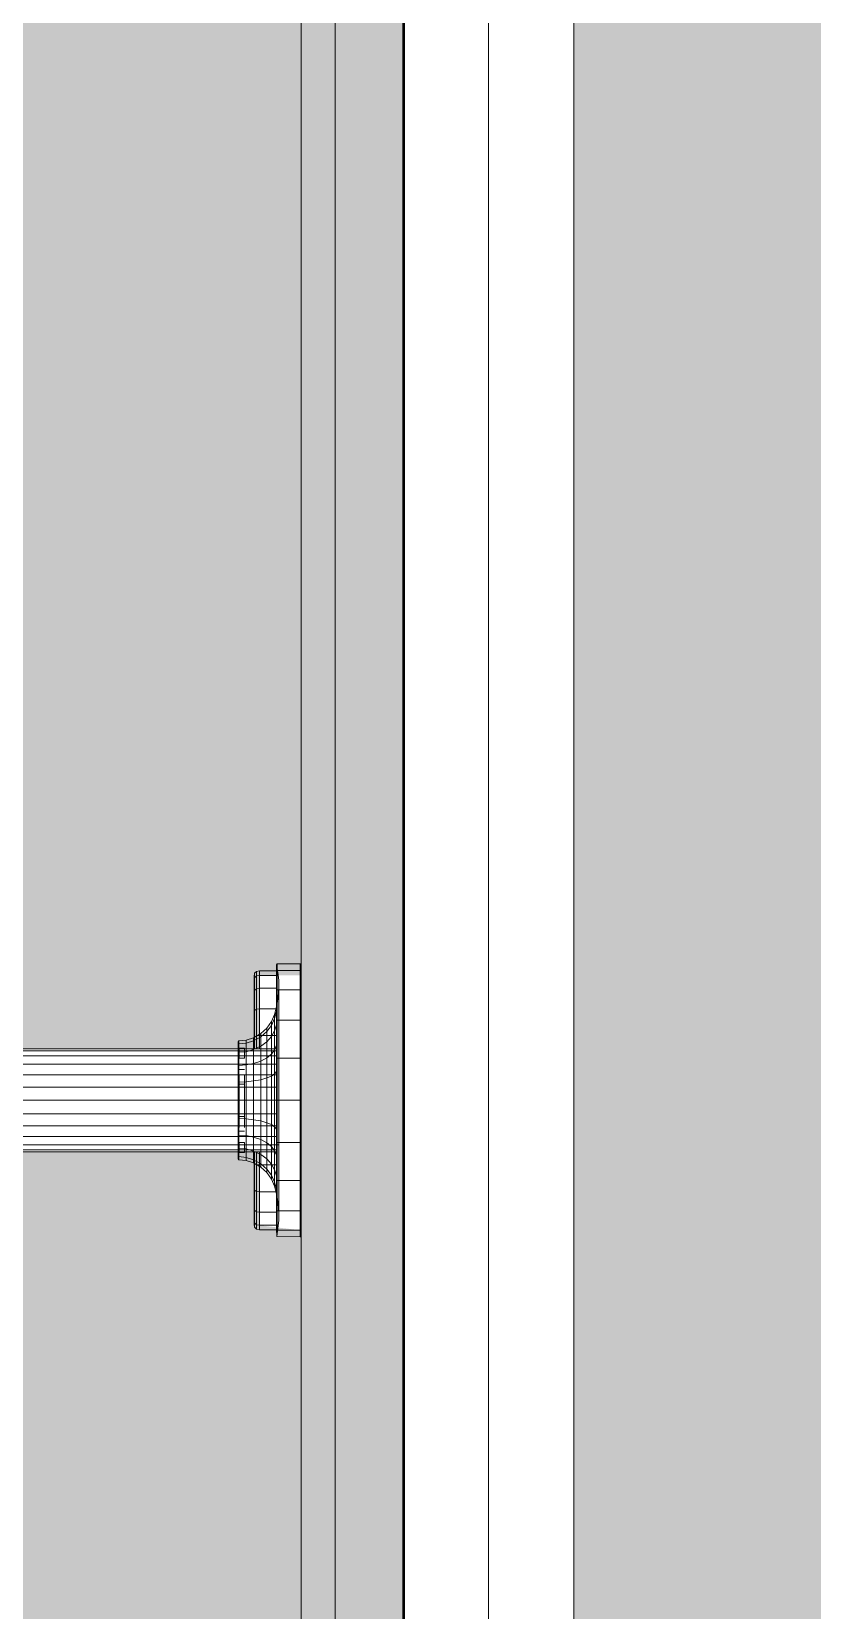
# Model space of a CAD drawing. Header units: inches. Extents: x -4294 to -464, y 9706 to 12475.
# Drawn here: x -2922.05 to -2916.32, y 11461.86 to 11473.44 of the extents above; entities that cross this region are included whole.
import ezdxf

# ---------------------------------------------------------------- set-up
doc = ezdxf.new("R2010")
doc.units = ezdxf.units.IN
doc.header["$MEASUREMENT"] = 0
for name, color, linetype, lineweight in [('A-WALL', 113, 'Continuous', 13), ('A-WALL-PATT-5', 111, 'Continuous', 9), ('G-IMPT', 8, 'Continuous', 9), ('I-WALL-2', 2, 'Continuous', 50), ('P-SANR-FIXT', 6, 'Continuous', 9)]:
    doc.layers.add(name, color=color, linetype=linetype, lineweight=lineweight)
pattern_1 = [(0, (0, 0), (38.4, 9.6), [1.584, -27.216, 1.584, -27.216, -153.6]), (0, (0, 0), (38.4, 9.6), [-57.6, 1.584, -56.016, 1.584, -27.216, -67.2]), (0, (0, 0), (38.4, 9.6), [-144, 1.584, -17.616, 1.584, -46.416]), (120, (14.4, 4.8), (-27.513844, 28.4553755), [1.584, -27.216, 1.584, -27.216, -153.6]), (120, (14.4, 4.8), (-27.513844, 28.4553755), [-57.6, 1.584, -56.016, 1.584, -27.216, -67.2]), (120, (14.4, 4.8), (-27.513844, 28.4553755), [-144, 1.584, -17.616, 1.584, -46.416]), (240, (19.2, 24), (-10.886156, -38.0553755), [1.584, -27.216, 1.584, -27.216, -153.6]), (240, (19.2, 24), (-10.886156, -38.0553755), [-57.6, 1.584, -56.016, 1.584, -27.216, -67.2]), (240, (19.2, 24), (-10.886156, -38.0553755), [-144, 1.584, -17.616, 1.584, -46.416])]

# ---------------------------------------------------------------- blocks, each defined once
blk = doc.blocks.new('Plbg-Sink Wall Mounted-UH - T11839_dwg-791503-FLOOR PLAN - 1ST FLOOR')
at = {"layer": 'G-IMPT'}
for p, q in [((-4.539, 0.949), (-4.549, 0.949)), ((-4.548, 0.952), (-4.548, 1.001)), ((-4.541, 1.001), (-4.548, 1.001)), ((-4.548, 1.001), (-4.548, 0.952)), ((-4.548, 0.993), (-4.548, 1.001)), ((-4.548, 0.944), (-4.548, 0.993)), ((-4.548, 0.993), (-4.548, 0.941)), ((-4.548, 0.993), (-4.548, 0.944)), ((-4.548, 0.944), (-4.548, 0.952)), ((-4.548, 0.952), (-4.541, 0.952)), ((-4.548, 0.944), (-4.548, 0.952)), ((-4.548, 0.952), (-4.541, 0.952)), ((-4.548, 0.894), (-4.548, 0.944)), ((-4.548, 0.894), (-4.548, 0.944)), ((-4.548, 0.894), (-4.548, 0.941)), ((-4.548, 0.941), (-4.548, 0.894)), ((-4.541, 1.001), (-4.371, 0.998)), ((-4.541, 0.952), (-4.541, 1.001)), ((-4.541, 1.001), (-4.541, 0.952)), ((-4.541, 0.952), (-4.374, 0.952)), ((-4.541, 0.952), (-4.541, 0.81)), ((-4.379, 0.937), (-4.385, 0.881)), ((-4.371, 0.998), (-4.379, 0.937)), ((-4.374, 0.952), (-4.371, 0.998)), ((-4.371, 0.998), (-4.374, 0.952)), ((-4.374, 0.952), (-4.369, 0.945)), ((-4.374, 0.952), (-4.374, 0.81)), ((-4.374, 0.952), (-4.374, 0.81)), ((-4.374, 0.952), (-4.369, 0.945)), ((-4.369, 0.804), (-4.374, 0.952)), ((-4.374, 0.952), (-4.369, 0.945)), ((-4.244, 0.949), (-4.374, 0.949)), ((-4.371, 0.998), (-4.369, 0.945)), ((-4.371, 0.998), (-4.369, 0.945)), ((-4.369, 0.945), (-4.369, 0.804)), ((-4.369, 0.804), (-4.369, 0.945)), ((-4.244, 0.949), (-4.222, 0.944)), ((-4.244, 0.949), (-4.244, 0.916)), ((-4.244, 0.949), (-4.244, 0.916)), ((-4.222, 0.944), (-4.208, 0.931)), ((-4.222, 0.912), (-4.222, 0.944)), ((-4.222, 0.944), (-4.222, 0.912)), ((-4.208, 0.931), (-4.204, 0.908)), ((-4.208, 0.931), (-4.208, 0.899)), ((-4.208, 0.931), (-4.208, 0.899)), ((-4.539, 0.916), (-4.549, 0.916)), ((-4.539, 0.916), (-4.549, 0.916)), ((-4.539, 0.821), (-4.549, 0.821)), ((-4.539, 0.821), (-4.549, 0.821)), ((-4.385, 0.881), (-4.386, 0.824)), ((-4.386, 0.784), (-4.386, 0.824)), ((-4.386, 0.824), (-4.382, 0.758)), ((-4.386, 0.824), (-4.386, 0.784)), ((-4.244, 0.916), (-4.374, 0.916)), ((-4.244, 0.821), (-4.374, 0.821)), ((-4.244, 0.916), (-4.222, 0.912)), ((-4.244, 0.916), (-4.244, 0.821)), ((-4.244, 0.916), (-4.222, 0.912)), ((-4.244, 0.821), (-4.222, 0.818)), ((-4.244, 0.821), (-4.244, 0.671)), ((-4.244, 0.821), (-4.222, 0.818)), ((-4.222, 0.912), (-4.222, 0.818)), ((-4.222, 0.912), (-4.208, 0.899)), ((-4.222, 0.818), (-4.222, 0.912)), ((-4.222, 0.912), (-4.208, 0.899)), ((-4.222, 0.818), (-4.222, 0.668)), ((-4.222, 0.818), (-4.208, 0.806)), ((-4.222, 0.668), (-4.222, 0.818)), ((-4.222, 0.818), (-4.208, 0.806)), ((-4.208, 0.899), (-4.204, 0.877)), ((-4.208, 0.899), (-4.208, 0.806)), ((-4.208, 0.806), (-4.208, 0.899)), ((-4.208, 0.899), (-4.204, 0.877)), ((-4.204, 0.877), (-4.204, 0.908)), ((-4.204, 0.908), (-4.204, 0.877)), ((-4.204, 0.908), (-4.204, 0.888)), ((-4.204, 0.858), (-4.204, 0.888)), ((-4.204, 0.888), (-4.204, 0.858)), ((-4.204, 0.877), (-4.204, 0.787)), ((-4.204, 0.787), (-4.204, 0.877)), ((-4.204, 0.877), (-4.204, 0.858)), ((-4.204, 0.877), (-4.204, 0.858)), ((-4.204, 0.377), (-4.204, 0.858)), ((-4.204, 0.858), (-4.204, 0.769)), ((-4.204, 0.858), (-4.204, 0.377)), ((-4.204, 0.858), (-4.204, 0.769)), ((-4.548, 0.803), (-4.548, 0.81)), ((-4.548, 0.81), (-4.541, 0.81)), ((-4.548, 0.803), (-4.548, 0.81)), ((-4.548, 0.81), (-4.541, 0.81)), ((-4.548, 0.761), (-4.548, 0.803)), ((-4.548, 0.761), (-4.548, 0.803)), ((-4.541, 0.81), (-4.374, 0.81)), ((-4.541, 0.81), (-4.541, 0.588)), ((-4.386, 0.784), (-4.386, 0.667)), ((-4.386, 0.667), (-4.386, 0.784)), ((-4.382, 0.758), (-4.37, 0.694)), ((-4.374, 0.81), (-4.374, 0.588)), ((-4.374, 0.81), (-4.369, 0.804)), ((-4.374, 0.81), (-4.369, 0.804)), ((-4.369, 0.584), (-4.369, 0.804)), ((-4.369, 0.804), (-4.369, 0.584)), ((-4.208, 0.806), (-4.204, 0.787)), ((-4.208, 0.806), (-4.208, 0.658)), ((-4.208, 0.658), (-4.208, 0.806)), ((-4.208, 0.806), (-4.204, 0.787)), ((-4.204, 0.787), (-4.204, 0.642)), ((-4.204, 0.642), (-4.204, 0.787)), ((-4.204, 0.787), (-4.204, 0.769)), ((-4.204, 0.787), (-4.204, 0.769)), ((-4.204, 0.628), (-4.204, 0.769)), ((-4.204, 0.769), (-4.204, 0.377)), ((-4.204, 0.628), (-4.204, 0.769)), ((-4.204, 0.377), (-4.204, 0.769)), ((-4.539, 0.671), (-4.549, 0.671)), ((-4.539, 0.671), (-4.549, 0.671)), ((-4.548, 0.583), (-4.548, 0.588)), ((-4.548, 0.588), (-4.541, 0.588)), ((-4.548, 0.583), (-4.548, 0.588)), ((-4.548, 0.588), (-4.541, 0.588)), ((-4.548, 0.553), (-4.548, 0.583)), ((-4.548, 0.553), (-4.548, 0.583)), ((-4.541, 0.588), (-4.374, 0.588)), ((-4.541, 0.588), (-4.541, 0.309)), ((-4.386, 0.667), (-4.386, 0.485)), ((-4.386, 0.485), (-4.386, 0.667)), ((-4.244, 0.671), (-4.374, 0.671)), ((-4.374, 0.588), (-4.369, 0.584)), ((-4.374, 0.588), (-4.369, 0.584)), ((-4.374, 0.588), (-4.374, 0.309)), ((-4.37, 0.694), (-4.353, 0.629)), ((-4.37, 0.66), (-4.37, 0.694)), ((-4.37, 0.694), (-4.37, 0.66)), ((-4.37, 0.66), (-4.353, 0.599)), ((-4.37, 0.66), (-4.37, 0.561)), ((-4.37, 0.561), (-4.37, 0.66)), ((-4.37, 0.66), (-4.353, 0.599)), ((-4.369, 0.584), (-4.369, 0.307)), ((-4.369, 0.377), (-4.369, 0.584)), ((-4.353, 0.629), (-4.332, 0.577)), ((-4.353, 0.599), (-4.353, 0.629)), ((-4.353, 0.629), (-4.353, 0.599)), ((-4.353, 0.599), (-4.332, 0.549)), ((-4.353, 0.599), (-4.353, 0.509)), ((-4.353, 0.509), (-4.353, 0.599)), ((-4.353, 0.599), (-4.332, 0.549)), ((-4.244, 0.671), (-4.222, 0.668)), ((-4.244, 0.671), (-4.244, 0.474)), ((-4.244, 0.671), (-4.222, 0.668)), ((-4.222, 0.668), (-4.222, 0.472)), ((-4.222, 0.668), (-4.208, 0.658)), ((-4.222, 0.472), (-4.222, 0.668)), ((-4.222, 0.668), (-4.208, 0.658)), ((-4.208, 0.658), (-4.204, 0.642)), ((-4.208, 0.658), (-4.208, 0.465)), ((-4.208, 0.465), (-4.208, 0.658)), ((-4.208, 0.658), (-4.204, 0.642)), ((-4.204, 0.642), (-4.204, 0.454)), ((-4.204, 0.454), (-4.204, 0.642)), ((-4.204, 0.642), (-4.204, 0.628)), ((-4.204, 0.642), (-4.204, 0.628)), ((-4.204, 0.444), (-4.204, 0.628)), ((-4.204, 0.377), (-4.204, 0.628)), ((-4.204, 0.444), (-4.204, 0.628)), ((-4.204, 0.377), (-4.204, 0.628)), ((-4.539, 0.474), (-4.549, 0.474)), ((-4.539, 0.474), (-4.549, 0.474)), ((-4.386, 0.485), (-4.386, 0.255)), ((-4.386, 0.255), (-4.386, 0.485)), ((-4.244, 0.474), (-4.374, 0.474)), ((-4.37, 0.561), (-4.353, 0.509)), ((-4.37, 0.561), (-4.37, 0.408)), ((-4.37, 0.408), (-4.37, 0.561)), ((-4.37, 0.561), (-4.353, 0.509)), ((-4.353, 0.509), (-4.332, 0.467)), ((-4.353, 0.509), (-4.353, 0.37)), ((-4.353, 0.377), (-4.353, 0.509)), ((-4.353, 0.509), (-4.332, 0.467)), ((-4.332, 0.577), (-4.298, 0.53)), ((-4.332, 0.549), (-4.332, 0.577)), ((-4.332, 0.577), (-4.332, 0.549)), ((-4.332, 0.549), (-4.298, 0.504)), ((-4.332, 0.549), (-4.332, 0.467)), ((-4.332, 0.467), (-4.332, 0.549)), ((-4.332, 0.549), (-4.298, 0.504)), ((-4.332, 0.467), (-4.298, 0.429)), ((-4.332, 0.467), (-4.332, 0.339)), ((-4.332, 0.377), (-4.332, 0.467)), ((-4.332, 0.467), (-4.298, 0.429)), ((-4.298, 0.53), (-4.253, 0.49)), ((-4.298, 0.504), (-4.298, 0.53)), ((-4.298, 0.53), (-4.298, 0.504)), ((-4.298, 0.504), (-4.253, 0.466)), ((-4.298, 0.504), (-4.298, 0.429)), ((-4.298, 0.429), (-4.298, 0.504)), ((-4.298, 0.504), (-4.253, 0.466)), ((-4.253, 0.49), (-4.201, 0.459)), ((-4.253, 0.466), (-4.253, 0.49)), ((-4.253, 0.49), (-4.253, 0.466)), ((-4.253, 0.466), (-4.201, 0.437)), ((-4.253, 0.466), (-4.253, 0.397)), ((-4.253, 0.397), (-4.253, 0.466)), ((-4.253, 0.466), (-4.201, 0.437)), ((-4.244, 0.474), (-4.222, 0.472)), ((-4.244, 0.474), (-4.244, 0.377)), ((-4.244, 0.474), (-4.222, 0.472)), ((-4.222, 0.472), (-4.222, 0.377)), ((-4.222, 0.472), (-4.208, 0.465)), ((-4.222, 0.377), (-4.222, 0.472)), ((-4.222, 0.472), (-4.208, 0.465)), ((-4.208, 0.465), (-4.204, 0.454)), ((-4.208, 0.465), (-4.208, 0.377)), ((-4.208, 0.377), (-4.208, 0.465)), ((-4.208, 0.465), (-4.204, 0.454)), ((-4.548, 0.364), (-4.548, 0.377)), ((-4.548, 0.326), (-4.548, 0.364)), ((-1.217, 0.377), (-4.374, 0.377)), ((-1.215, 0.364), (-4.374, 0.364)), ((-4.37, 0.408), (-4.353, 0.37)), ((-4.37, 0.408), (-4.37, 0.214)), ((-4.37, 0.408), (-4.353, 0.37)), ((-4.353, 0.37), (-4.332, 0.339)), ((-4.353, 0.37), (-4.353, 0.194)), ((-4.298, 0.429), (-4.253, 0.397)), ((-4.298, 0.429), (-4.298, 0.312)), ((-4.298, 0.429), (-4.253, 0.397)), ((-4.253, 0.397), (-4.201, 0.372)), ((-4.253, 0.397), (-4.253, 0.288)), ((-4.253, 0.397), (-4.201, 0.372)), ((-4.204, 0.454), (-4.204, 0.377)), ((-4.204, 0.377), (-4.204, 0.454)), ((-4.204, 0.454), (-4.204, 0.444)), ((-4.204, 0.454), (-4.204, 0.444)), ((-4.204, 0.377), (-4.204, 0.444)), ((-4.204, 0.377), (-4.204, 0.444)), ((-4.204, 0.377), (-4.204, 0.444)), ((-4.204, 0.377), (-4.204, 0.444)), ((-4.201, 0.459), (-4.147, 0.44)), ((-4.201, 0.437), (-4.201, 0.459)), ((-4.201, 0.459), (-4.201, 0.437)), ((-4.201, 0.437), (-4.147, 0.419)), ((-4.201, 0.437), (-4.201, 0.372)), ((-4.201, 0.377), (-4.201, 0.437)), ((-4.201, 0.437), (-4.147, 0.419)), ((-4.201, 0.372), (-4.147, 0.356)), ((-4.201, 0.372), (-4.201, 0.27)), ((-4.147, 0.44), (-4.093, 0.435)), ((-4.147, 0.419), (-4.147, 0.44)), ((-4.147, 0.44), (-4.147, 0.419)), ((-4.147, 0.419), (-4.093, 0.413)), ((-4.147, 0.419), (-4.147, 0.356)), ((-4.147, 0.419), (-4.093, 0.413)), ((-4.147, 0.356), (-4.093, 0.352)), ((-4.147, 0.356), (-4.147, 0.259)), ((-4.133, 0.364), (-4.133, 0.383)), ((-4.094, 0.383), (-4.133, 0.383)), ((-4.133, 0.364), (-4.133, 0.31)), ((-4.094, 0.364), (-4.133, 0.364)), ((-4.088, 0.389), (-4.094, 0.383)), ((-4.094, 0.364), (-4.094, 0.383)), ((-4.088, 0.37), (-4.094, 0.364)), ((-4.094, 0.364), (-4.094, 0.31)), ((-4.093, 0.435), (-4.088, 0.428)), ((-4.093, 0.413), (-4.093, 0.435)), ((-4.093, 0.435), (-4.093, 0.413)), ((-4.093, 0.435), (-4.088, 0.407)), ((-4.093, 0.413), (-4.093, 0.352)), ((-4.093, 0.413), (-4.088, 0.407)), ((-4.093, 0.413), (-4.088, 0.407)), ((-4.093, 0.352), (-4.088, 0.347)), ((-4.093, 0.352), (-4.093, 0.255)), ((-4.088, 0.407), (-4.088, 0.428)), ((-4.088, 0.428), (-4.088, 0.407)), ((-4.088, 0.389), (-4.088, 0.428)), ((-4.088, 0.407), (-4.088, 0.347)), ((-4.088, 0.407), (-4.088, 0.37)), ((-4.088, 0.407), (-4.088, 0.37)), ((-4.088, 0.37), (-4.088, 0.389)), ((-4.088, 0.389), (-4.088, 0.37)), ((-4.088, 0.37), (-4.088, 0.315)), ((-4.548, 0.307), (-4.548, 0.309)), ((-4.548, 0.309), (-4.541, 0.309)), ((-4.548, 0.291), (-4.548, 0.307)), ((-4.541, 0.309), (-4.374, 0.309)), ((-4.541, 0.309), (-4.541, 0)), ((-4.386, 0.255), (-4.386, 0)), ((-4.386, 0), (-4.386, 0.255)), ((-1.214, 0.326), (-4.384, 0.326)), ((-4.374, 0.309), (-4.369, 0.307)), ((-4.374, 0.309), (-4.374, 0)), ((-1.212, 0.266), (-4.374, 0.266)), ((-4.369, 0.307), (-4.369, 0)), ((-4.332, 0.339), (-4.298, 0.312)), ((-4.332, 0.339), (-4.332, 0.178)), ((-4.298, 0.312), (-4.253, 0.288)), ((-4.298, 0.312), (-4.298, 0.164)), ((-4.253, 0.288), (-4.201, 0.27)), ((-4.253, 0.288), (-4.253, 0.151)), ((-4.201, 0.27), (-4.147, 0.259)), ((-4.201, 0.27), (-4.201, 0.142)), ((-4.147, 0.259), (-4.093, 0.255)), ((-4.147, 0.259), (-4.147, 0.136)), ((-4.094, 0.31), (-4.133, 0.31)), ((-4.088, 0.315), (-4.094, 0.31)), ((-4.093, 0.255), (-4.088, 0.252)), ((-4.093, 0.255), (-4.093, 0.134)), ((-4.088, 0.347), (-4.088, 0.252)), ((-4.088, 0.347), (-4.088, 0.315)), ((-4.088, 0.315), (-4.088, 0.229)), ((-4.088, 0.252), (-4.088, 0.132)), ((-4.088, 0.252), (-4.088, 0.229)), ((-1.211, 0.188), (-4.374, 0.188)), ((-4.37, 0.214), (-4.353, 0.194)), ((-4.37, 0.214), (-4.37, 0)), ((-4.353, 0.194), (-4.332, 0.178)), ((-4.353, 0.194), (-4.353, 0)), ((-4.332, 0.178), (-4.298, 0.164)), ((-4.332, 0.178), (-4.332, 0)), ((-4.298, 0.164), (-4.253, 0.151)), ((-4.298, 0.164), (-4.298, 0)), ((-4.253, 0.151), (-4.201, 0.142)), ((-4.253, 0.151), (-4.253, 0)), ((-4.201, 0.142), (-4.147, 0.136)), ((-4.201, 0.142), (-4.201, 0)), ((-4.147, 0.136), (-4.093, 0.134)), ((-4.147, 0.136), (-4.147, 0)), ((-4.094, 0.225), (-4.133, 0.225)), ((-4.133, 0.198), (-4.133, 0.118)), ((-4.133, 0.118), (-4.133, 0)), ((-4.094, 0.118), (-4.133, 0.118)), ((-4.088, 0.229), (-4.094, 0.225)), ((-4.094, 0.199), (-4.094, 0.118)), ((-4.088, 0.12), (-4.094, 0.118)), ((-4.094, 0.118), (-4.094, 0)), ((-4.093, 0.134), (-4.088, 0.132)), ((-4.093, 0.134), (-4.093, 0)), ((-4.088, 0.132), (-4.093, 0)), ((-4.088, 0.229), (-4.088, 0.12)), ((-4.088, 0.132), (-4.088, 0)), ((-4.088, 0.132), (-4.088, 0.12)), ((-4.088, 0.12), (-4.088, 0)), ((-4.548, 0.073), (-4.548, 0.098)), ((-4.386, -0.255), (-4.386, 0)), ((-1.21, 0.098), (-4.374, 0.098)), ((-1.21, 0), (-4.374, 0)), ((-4.253, 0), (-4.201, 0)), ((-4.201, 0), (-4.147, 0)), ((-4.201, 0), (-4.201, -0.142)), ((-4.147, 0), (-4.093, 0)), ((-4.147, 0), (-4.147, -0.136)), ((-4.133, 0), (-4.133, -0.118)), ((-4.094, 0), (-4.133, 0)), ((-4.088, 0), (-4.094, 0)), ((-4.094, 0), (-4.094, -0.118)), ((-4.093, 0), (-4.093, -0.134)), ((-4.093, 0), (-4.088, 0)), ((-4.088, 0), (-4.088, -0.132)), ((-4.088, 0), (-4.088, -0.12)), ((-4.548, 0), (-4.541, 0)), ((-4.541, 0), (-4.374, 0)), ((-4.541, 0), (-4.541, -0.309)), ((-4.386, 0), (-4.386, -0.255)), ((-4.374, 0), (-4.369, 0)), ((-4.374, 0), (-4.374, -0.309)), ((-1.21, -0.097), (-4.374, -0.097)), ((-4.37, 0), (-4.353, 0)), ((-4.37, 0), (-4.37, -0.214)), ((-4.369, 0), (-4.369, -0.307)), ((-4.353, 0), (-4.332, 0)), ((-4.353, 0), (-4.353, -0.194)), ((-4.332, 0), (-4.298, 0)), ((-4.332, 0), (-4.332, -0.178)), ((-4.298, 0), (-4.253, 0)), ((-4.298, 0), (-4.298, -0.164)), ((-4.253, 0), (-4.253, -0.151)), ((-1.211, -0.188), (-4.374, -0.188)), ((-4.37, -0.214), (-4.353, -0.194)), ((-4.37, -0.214), (-4.37, -0.408)), ((-4.353, -0.194), (-4.332, -0.178)), ((-4.353, -0.194), (-4.353, -0.37)), ((-4.332, -0.178), (-4.298, -0.164)), ((-4.332, -0.178), (-4.332, -0.339)), ((-4.298, -0.164), (-4.253, -0.151)), ((-4.298, -0.164), (-4.298, -0.312)), ((-4.253, -0.151), (-4.201, -0.142)), ((-4.253, -0.151), (-4.253, -0.288)), ((-4.201, -0.142), (-4.147, -0.136)), ((-4.201, -0.142), (-4.201, -0.27)), ((-4.147, -0.136), (-4.093, -0.134)), ((-4.147, -0.136), (-4.147, -0.259)), ((-4.133, -0.118), (-4.133, -0.188)), ((-4.094, -0.118), (-4.133, -0.118)), ((-4.094, -0.225), (-4.133, -0.225)), ((-4.088, -0.12), (-4.094, -0.118)), ((-4.094, -0.118), (-4.094, -0.188)), ((-4.088, -0.229), (-4.094, -0.225)), ((-4.093, -0.134), (-4.088, -0.132)), ((-4.093, -0.134), (-4.093, -0.255)), ((-4.088, -0.12), (-4.088, -0.229)), ((-4.088, -0.132), (-4.088, -0.12)), ((-4.088, -0.132), (-4.088, -0.252)), ((-4.088, -0.229), (-4.088, -0.315)), ((-4.088, -0.252), (-4.088, -0.229)), ((-4.548, -0.291), (-4.548, -0.307)), ((-4.548, -0.307), (-4.548, -0.309)), ((-4.548, -0.309), (-4.541, -0.309)), ((-4.548, -0.364), (-4.548, -0.326)), ((-4.541, -0.309), (-4.374, -0.309)), ((-4.541, -0.309), (-4.541, -0.588)), ((-4.386, -0.255), (-4.386, -0.485)), ((-4.386, -0.485), (-4.386, -0.255)), ((-1.212, -0.266), (-4.374, -0.266)), ((-4.374, -0.309), (-4.369, -0.307)), ((-4.374, -0.309), (-4.374, -0.588)), ((-1.214, -0.326), (-4.374, -0.326)), ((-4.369, -0.307), (-4.369, -0.584)), ((-4.353, -0.37), (-4.332, -0.339)), ((-4.332, -0.339), (-4.298, -0.312)), ((-4.332, -0.339), (-4.332, -0.467)), ((-4.298, -0.312), (-4.253, -0.288)), ((-4.298, -0.312), (-4.298, -0.429)), ((-4.253, -0.288), (-4.201, -0.27)), ((-4.253, -0.288), (-4.253, -0.397)), ((-4.201, -0.27), (-4.147, -0.259)), ((-4.201, -0.27), (-4.201, -0.372)), ((-4.147, -0.259), (-4.093, -0.255)), ((-4.147, -0.259), (-4.147, -0.356)), ((-4.133, -0.31), (-4.133, -0.364)), ((-4.094, -0.31), (-4.133, -0.31)), ((-4.088, -0.315), (-4.094, -0.31)), ((-4.094, -0.31), (-4.094, -0.364)), ((-4.093, -0.255), (-4.088, -0.252)), ((-4.093, -0.255), (-4.093, -0.352)), ((-4.093, -0.352), (-4.088, -0.347)), ((-4.088, -0.252), (-4.088, -0.347)), ((-4.088, -0.315), (-4.088, -0.37)), ((-4.088, -0.347), (-4.088, -0.315)), ((-4.088, -0.347), (-4.088, -0.407)), ((-4.548, -0.377), (-4.548, -0.364)), ((-1.215, -0.364), (-4.374, -0.364)), ((-1.217, -0.377), (-4.374, -0.377)), ((-4.369, -0.584), (-4.373, -0.377)), ((-4.37, -0.408), (-4.353, -0.37)), ((-4.37, -0.408), (-4.353, -0.37)), ((-4.37, -0.408), (-4.37, -0.561)), ((-4.37, -0.561), (-4.37, -0.408)), ((-4.369, -0.584), (-4.369, -0.377)), ((-4.353, -0.37), (-4.353, -0.509)), ((-4.353, -0.509), (-4.353, -0.377)), ((-4.332, -0.467), (-4.332, -0.377)), ((-4.332, -0.467), (-4.298, -0.429)), ((-4.332, -0.467), (-4.298, -0.429)), ((-4.298, -0.429), (-4.253, -0.397)), ((-4.298, -0.429), (-4.253, -0.397)), ((-4.298, -0.429), (-4.298, -0.504)), ((-4.298, -0.504), (-4.298, -0.429)), ((-4.253, -0.397), (-4.201, -0.372)), ((-4.253, -0.397), (-4.201, -0.372)), ((-4.253, -0.397), (-4.253, -0.466)), ((-4.253, -0.466), (-4.253, -0.397)), ((-4.253, -0.466), (-4.201, -0.437)), ((-4.253, -0.466), (-4.201, -0.437)), ((-4.253, -0.49), (-4.201, -0.459)), ((-4.244, -0.377), (-4.244, -0.474)), ((-4.222, -0.377), (-4.222, -0.472)), ((-4.222, -0.472), (-4.222, -0.377)), ((-4.208, -0.377), (-4.208, -0.465)), ((-4.208, -0.465), (-4.208, -0.377)), ((-4.208, -0.465), (-4.204, -0.454)), ((-4.208, -0.465), (-4.204, -0.454)), ((-4.204, -0.377), (-4.204, -0.454)), ((-4.204, -0.454), (-4.204, -0.377)), ((-4.204, -0.377), (-4.204, -0.858)), ((-4.204, -0.858), (-4.204, -0.377)), ((-4.204, -0.377), (-4.204, -0.444)), ((-4.204, -0.377), (-4.204, -0.444)), ((-4.204, -0.377), (-4.204, -0.628)), ((-4.204, -0.377), (-4.204, -0.769)), ((-4.204, -0.377), (-4.204, -0.444)), ((-4.204, -0.377), (-4.204, -0.444)), ((-4.204, -0.377), (-4.204, -0.628)), ((-4.204, -0.377), (-4.204, -0.769)), ((-4.204, -0.454), (-4.204, -0.444)), ((-4.204, -0.454), (-4.204, -0.444)), ((-4.204, -0.444), (-4.204, -0.628)), ((-4.204, -0.444), (-4.204, -0.628)), ((-4.204, -0.454), (-4.204, -0.642)), ((-4.204, -0.642), (-4.204, -0.454)), ((-4.201, -0.372), (-4.147, -0.356)), ((-4.201, -0.372), (-4.201, -0.437)), ((-4.201, -0.437), (-4.201, -0.377)), ((-4.201, -0.437), (-4.147, -0.419)), ((-4.201, -0.437), (-4.147, -0.419)), ((-4.201, -0.437), (-4.201, -0.459)), ((-4.201, -0.459), (-4.201, -0.437)), ((-4.201, -0.459), (-4.147, -0.44)), ((-4.147, -0.356), (-4.093, -0.352)), ((-4.147, -0.356), (-4.147, -0.419)), ((-4.147, -0.419), (-4.093, -0.413)), ((-4.147, -0.419), (-4.093, -0.413)), ((-4.147, -0.419), (-4.147, -0.44)), ((-4.147, -0.44), (-4.147, -0.419)), ((-4.147, -0.44), (-4.093, -0.435)), ((-4.133, -0.364), (-4.133, -0.383)), ((-4.094, -0.364), (-4.133, -0.364)), ((-4.094, -0.383), (-4.133, -0.383)), ((-4.088, -0.37), (-4.094, -0.364)), ((-4.094, -0.364), (-4.094, -0.383)), ((-4.088, -0.389), (-4.094, -0.383)), ((-4.093, -0.352), (-4.093, -0.413)), ((-4.093, -0.413), (-4.088, -0.407)), ((-4.093, -0.413), (-4.088, -0.407)), ((-4.093, -0.413), (-4.088, -0.407)), ((-4.088, -0.407), (-4.093, -0.435)), ((-4.093, -0.435), (-4.093, -0.413)), ((-4.093, -0.435), (-4.093, -0.413)), ((-4.093, -0.413), (-4.093, -0.435)), ((-4.093, -0.435), (-4.088, -0.428)), ((-4.093, -0.435), (-4.088, -0.428)), ((-4.088, -0.37), (-4.088, -0.389)), ((-4.088, -0.389), (-4.088, -0.37)), ((-4.088, -0.407), (-4.088, -0.37)), ((-4.088, -0.407), (-4.088, -0.37)), ((-4.088, -0.428), (-4.088, -0.389)), ((-4.088, -0.407), (-4.088, -0.428)), ((-4.088, -0.428), (-4.088, -0.407)), ((-4.539, -0.474), (-4.549, -0.474)), ((-4.539, -0.474), (-4.549, -0.474)), ((-4.548, -0.553), (-4.548, -0.583)), ((-4.548, -0.553), (-4.548, -0.583)), ((-4.386, -0.485), (-4.386, -0.667)), ((-4.386, -0.667), (-4.386, -0.485)), ((-4.244, -0.474), (-4.374, -0.474)), ((-4.37, -0.561), (-4.353, -0.509)), ((-4.37, -0.561), (-4.353, -0.509)), ((-4.37, -0.561), (-4.37, -0.66)), ((-4.37, -0.66), (-4.37, -0.561)), ((-4.353, -0.509), (-4.332, -0.467)), ((-4.353, -0.509), (-4.332, -0.467)), ((-4.353, -0.509), (-4.353, -0.599)), ((-4.353, -0.599), (-4.353, -0.509)), ((-4.353, -0.599), (-4.332, -0.549)), ((-4.353, -0.599), (-4.332, -0.549)), ((-4.353, -0.629), (-4.332, -0.577)), ((-4.332, -0.467), (-4.332, -0.549)), ((-4.332, -0.549), (-4.332, -0.467)), ((-4.332, -0.549), (-4.298, -0.504)), ((-4.332, -0.549), (-4.298, -0.504)), ((-4.332, -0.577), (-4.298, -0.53)), ((-4.332, -0.549), (-4.332, -0.577)), ((-4.332, -0.577), (-4.332, -0.549)), ((-4.298, -0.504), (-4.253, -0.466)), ((-4.298, -0.504), (-4.253, -0.466)), ((-4.298, -0.53), (-4.253, -0.49)), ((-4.298, -0.504), (-4.298, -0.53)), ((-4.298, -0.53), (-4.298, -0.504)), ((-4.253, -0.466), (-4.253, -0.49)), ((-4.253, -0.49), (-4.253, -0.466)), ((-4.244, -0.474), (-4.222, -0.472)), ((-4.244, -0.474), (-4.222, -0.472)), ((-4.244, -0.474), (-4.244, -0.671)), ((-4.222, -0.472), (-4.208, -0.465)), ((-4.222, -0.472), (-4.208, -0.465)), ((-4.222, -0.472), (-4.222, -0.668)), ((-4.222, -0.668), (-4.222, -0.472)), ((-4.208, -0.465), (-4.208, -0.658)), ((-4.208, -0.658), (-4.208, -0.465)), ((-4.539, -0.671), (-4.549, -0.671)), ((-4.539, -0.671), (-4.549, -0.671)), ((-4.548, -0.583), (-4.548, -0.588)), ((-4.548, -0.583), (-4.548, -0.588)), ((-4.548, -0.588), (-4.541, -0.588)), ((-4.548, -0.588), (-4.541, -0.588)), ((-4.541, -0.588), (-4.374, -0.588)), ((-4.541, -0.588), (-4.541, -0.81)), ((-4.386, -0.667), (-4.386, -0.784)), ((-4.386, -0.784), (-4.386, -0.667)), ((-4.382, -0.758), (-4.37, -0.694)), ((-4.374, -0.588), (-4.369, -0.584)), ((-4.374, -0.588), (-4.369, -0.584)), ((-4.369, -0.584), (-4.374, -0.81)), ((-4.374, -0.588), (-4.374, -0.81)), ((-4.244, -0.671), (-4.374, -0.671)), ((-4.37, -0.66), (-4.353, -0.599)), ((-4.37, -0.66), (-4.353, -0.599)), ((-4.37, -0.694), (-4.353, -0.629)), ((-4.37, -0.66), (-4.37, -0.694)), ((-4.37, -0.694), (-4.37, -0.66)), ((-4.369, -0.804), (-4.369, -0.584)), ((-4.369, -0.584), (-4.369, -0.804)), ((-4.353, -0.599), (-4.353, -0.629)), ((-4.353, -0.629), (-4.353, -0.599)), ((-4.244, -0.671), (-4.222, -0.668)), ((-4.244, -0.671), (-4.222, -0.668)), ((-4.244, -0.671), (-4.244, -0.821)), ((-4.222, -0.668), (-4.208, -0.658)), ((-4.222, -0.668), (-4.208, -0.658)), ((-4.222, -0.668), (-4.222, -0.818)), ((-4.222, -0.818), (-4.222, -0.668)), ((-4.208, -0.658), (-4.204, -0.642)), ((-4.208, -0.658), (-4.204, -0.642)), ((-4.208, -0.658), (-4.208, -0.806)), ((-4.208, -0.806), (-4.208, -0.658)), ((-4.204, -0.642), (-4.204, -0.628)), ((-4.204, -0.642), (-4.204, -0.628)), ((-4.204, -0.628), (-4.204, -0.769)), ((-4.204, -0.628), (-4.204, -0.769)), ((-4.204, -0.642), (-4.204, -0.787)), ((-4.204, -0.787), (-4.204, -0.642)), ((-4.548, -0.761), (-4.548, -0.803)), ((-4.548, -0.761), (-4.548, -0.803)), ((-4.548, -0.803), (-4.548, -0.81)), ((-4.548, -0.803), (-4.548, -0.81)), ((-4.548, -0.81), (-4.541, -0.81)), ((-4.548, -0.81), (-4.541, -0.81)), ((-4.541, -0.81), (-4.374, -0.81)), ((-4.541, -0.81), (-4.541, -0.952)), ((-4.386, -0.824), (-4.382, -0.758)), ((-4.386, -0.784), (-4.386, -0.824)), ((-4.386, -0.824), (-4.386, -0.784)), ((-4.374, -0.81), (-4.369, -0.804)), ((-4.374, -0.81), (-4.369, -0.804)), ((-4.374, -0.81), (-4.374, -0.952)), ((-4.369, -0.945), (-4.369, -0.804)), ((-4.369, -0.804), (-4.369, -0.945)), ((-4.222, -0.818), (-4.208, -0.806)), ((-4.222, -0.818), (-4.208, -0.806)), ((-4.208, -0.806), (-4.204, -0.787)), ((-4.208, -0.806), (-4.204, -0.787)), ((-4.208, -0.806), (-4.208, -0.899)), ((-4.208, -0.899), (-4.208, -0.806)), ((-4.204, -0.787), (-4.204, -0.769)), ((-4.204, -0.787), (-4.204, -0.769)), ((-4.204, -0.858), (-4.204, -0.769)), ((-4.204, -0.858), (-4.204, -0.769)), ((-4.204, -0.787), (-4.204, -0.877)), ((-4.204, -0.877), (-4.204, -0.787)), ((-4.539, -0.821), (-4.549, -0.821)), ((-4.539, -0.821), (-4.549, -0.821)), ((-4.539, -0.916), (-4.549, -0.916)), ((-4.539, -0.916), (-4.549, -0.916)), ((-4.548, -0.894), (-4.548, -0.944)), ((-4.548, -0.894), (-4.548, -0.941)), ((-4.548, -0.941), (-4.548, -0.894)), ((-4.548, -0.894), (-4.548, -0.944)), ((-4.385, -0.881), (-4.386, -0.824)), ((-4.379, -0.937), (-4.385, -0.881)), ((-4.244, -0.821), (-4.374, -0.821)), ((-4.244, -0.916), (-4.374, -0.916)), ((-4.244, -0.821), (-4.222, -0.818)), ((-4.244, -0.821), (-4.222, -0.818)), ((-4.244, -0.821), (-4.244, -0.916)), ((-4.244, -0.916), (-4.222, -0.912)), ((-4.244, -0.916), (-4.222, -0.912)), ((-4.244, -0.916), (-4.244, -0.949)), ((-4.244, -0.949), (-4.244, -0.916)), ((-4.222, -0.818), (-4.222, -0.912)), ((-4.222, -0.912), (-4.222, -0.818)), ((-4.222, -0.912), (-4.208, -0.899)), ((-4.222, -0.912), (-4.208, -0.899)), ((-4.222, -0.912), (-4.222, -0.944)), ((-4.222, -0.944), (-4.222, -0.912)), ((-4.208, -0.899), (-4.204, -0.877)), ((-4.208, -0.899), (-4.204, -0.877)), ((-4.208, -0.899), (-4.208, -0.931)), ((-4.208, -0.931), (-4.208, -0.899)), ((-4.208, -0.931), (-4.204, -0.908)), ((-4.204, -0.877), (-4.204, -0.858)), ((-4.204, -0.877), (-4.204, -0.858)), ((-4.204, -0.858), (-4.204, -0.888)), ((-4.204, -0.888), (-4.204, -0.858)), ((-4.204, -0.877), (-4.204, -0.908)), ((-4.204, -0.908), (-4.204, -0.877)), ((-4.204, -0.908), (-4.204, -0.888)), ((-4.539, -0.949), (-4.549, -0.949)), ((-4.548, -0.941), (-4.548, -0.993)), ((-4.548, -0.944), (-4.548, -0.952)), ((-4.548, -0.944), (-4.548, -0.993)), ((-4.548, -0.993), (-4.548, -0.944)), ((-4.548, -0.944), (-4.548, -0.952)), ((-4.548, -0.952), (-4.548, -1.001)), ((-4.548, -1.001), (-4.548, -0.952)), ((-4.548, -0.952), (-4.541, -0.952)), ((-4.548, -0.952), (-4.541, -0.952)), ((-4.548, -0.993), (-4.548, -1.001)), ((-4.548, -1.001), (-4.541, -1.001)), ((-4.541, -0.952), (-4.374, -0.952)), ((-4.541, -0.952), (-4.541, -1.001)), ((-4.541, -1.001), (-4.541, -0.952)), ((-4.541, -1.001), (-4.374, -1.001)), ((-4.369, -0.994), (-4.379, -0.937)), ((-4.374, -0.952), (-4.369, -0.945)), ((-4.374, -0.952), (-4.369, -0.945)), ((-4.369, -0.945), (-4.374, -1.001)), ((-4.244, -0.949), (-4.374, -0.949)), ((-4.374, -1.001), (-4.374, -0.952)), ((-4.374, -0.952), (-4.374, -1.001)), ((-4.374, -1.001), (-4.369, -0.994)), ((-4.369, -0.945), (-4.369, -0.994)), ((-4.369, -0.994), (-4.369, -0.945)), ((-4.244, -0.949), (-4.222, -0.944)), ((-4.222, -0.944), (-4.208, -0.931))]:
    blk.add_line(p, q, dxfattribs=at)
blk = doc.blocks.new('Plbg-Sink Wall Mounted-UH - Sink-403447-FLOOR PLAN - 1ST FLOOR')
at = {"layer": 'P-SANR-FIXT'}
h = blk.add_hatch(color=256, dxfattribs=at)
h.paths.add_polyline_path([(12, -6.724), (12, -0.75), (-12, -0.75), (-12, -18), (12, -18), (12, -16)], flags=0)
h.paths.add_polyline_path([(12, 0), (-12, 0), (-12, -0.5), (12, -0.5)], flags=0)
h.paths.add_polyline_path([(8.922, -3.943), (8.878, -4.08), (8.816, -4.537), (8.597, -4.766), (8.247, -4.986), (7.873, -5.074), (7.648, -5.056), (7.551, -4.974), (7.372, -4.9), (7.331, -4.934), (6.371, -5.897), (6.714, -6.363), (7.25, -7.631), (7.437, -9), (7.25, -10.369), (6.701, -11.668), (5.815, -12.835), (4.638, -13.808), (3.228, -14.541), (1.657, -14.996), (0.003, -15.15), (-1.651, -14.996), (-3.222, -14.541), (-4.632, -13.808), (-5.809, -12.835), (-6.695, -11.668), (-7.244, -10.369), (-7.431, -9), (-7.244, -7.631), (-6.695, -6.332), (-5.809, -5.165), (-4.632, -4.192), (-3.222, -3.459), (-1.651, -3.004), (-0.377, -2.85), (-0.377, -1.055), (-0.916, -1.055), (-0.916, -0.758), (0.952, -0.76), (0.916, -1.055), (0.377, -1.055), (0.377, -2.885), (1.657, -3.004), (3.228, -3.459), (4.638, -4.192), (5.898, -5.274), (6.143, -5.597), (7.113, -4.585), (7.021, -4.413), (6.968, -4.27), (6.926, -4.218), (6.97, -4.08), (7.032, -3.623), (7.251, -3.395), (7.601, -3.175), (7.975, -3.087), (8.226, -3.152), (8.242, -3.181), (8.476, -3.261), (8.68, -3.403), (8.653, -3.456), (8.823, -3.688), (8.888, -3.9)], flags=0)
blk.add_hatch(color=256, dxfattribs=at).paths.add_polyline_path([(12, -0.5), (-12, -0.5), (-12, -0.75), (12, -0.75)], flags=0)
for p, q in [((12, -0.5), (-12, -0.5)), ((-12, -0.75), (12, -0.75))]:
    blk.add_line(p, q, dxfattribs=at)
at = {"rotation": 270.0000000000001}
blk.add_blockref('Plbg-Sink Wall Mounted-UH - T11839_dwg-791503-FLOOR PLAN - 1ST FLOOR', (0, -5.299), dxfattribs=at)

msp = doc.modelspace()

# ---------------------------------------------------------------- hatches: boundary and pattern name
at = {"layer": 'A-WALL-PATT-5'}
h = msp.add_hatch(dxfattribs=at)
h.set_pattern_fill('FP_3', color=256, style=0, pattern_type=2)
h.set_pattern_definition(pattern_1)
h.paths.add_polyline_path([(-2918.6987, 11285.2894), (-2918.6987, 11404.8519), (-2919.3237, 11404.8519), (-2919.3237, 11285.2894)], flags=0)
h.paths.add_polyline_path([(-2919.3237, 11408.3519), (-2918.6987, 11408.3519), (-2918.6987, 11445.2269), (-2919.3237, 11445.2269), (-2919.3237, 11408.4411)], flags=0)
h.paths.add_polyline_path([(-2919.157, 11449.9769), (-2918.6987, 11449.9769), (-2918.6987, 11541.2269), (-2919.3237, 11541.2269), (-2919.3237, 11449.9769)], flags=0)
h.paths.add_polyline_path([(-2919.3237, 11544.7269), (-2918.6987, 11544.7269), (-2918.6987, 11643.9644), (-2919.3237, 11643.9644), (-2919.3237, 11545.3519)], flags=0)
h.paths.add_polyline_path([(-2918.6987, 11648.7144), (-2918.6987, 11649.3394), (-2919.3237, 11649.3394), (-2919.3237, 11648.7144)], flags=0)
h = msp.add_hatch(dxfattribs=at)
h.set_pattern_fill('FP_3', color=256, style=0, pattern_type=2)
h.set_pattern_definition(pattern_1)
h.paths.add_polyline_path([(-2918.6987, 11285.2894), (-2918.0737, 11285.3117), (-2918.0737, 11404.8519), (-2918.6987, 11404.8519), (-2918.6987, 11285.3112)], flags=0)
h.paths.add_polyline_path([(-2918.6987, 11408.3519), (-2918.0737, 11408.3519), (-2918.0737, 11445.8519), (-2918.6987, 11445.8519), (-2918.6987, 11408.4411)], flags=0)
h.paths.add_polyline_path([(-2918.15, 11449.3519), (-2918.0737, 11449.3519), (-2918.0737, 11541.2269), (-2918.6987, 11541.2269), (-2918.6987, 11449.3519)], flags=0)
h.paths.add_polyline_path([(-2918.6987, 11544.7269), (-2918.0737, 11544.7269), (-2918.0737, 11644.5894), (-2918.6987, 11644.5894), (-2918.6987, 11553.7545)], flags=0)
h.paths.add_polyline_path([(-2918.6987, 11648.0894), (-2918.0737, 11648.0894), (-2918.0737, 11648.7144), (-2918.6987, 11648.7144), (-2918.6987, 11648.2345)], flags=0)
h = msp.add_hatch(dxfattribs=at)
h.set_pattern_fill('FP_19', color=256, style=0, pattern_type=2)
h.set_pattern_definition([(161.57, (0.6, 0.6), (-4.80033747, -0.00041462), [0, -34.152, 3.792, 0]), (18.43, (-0.6, 0.6), (-4.80033747, 0.00041462), [0, -34.152, 3.792, 0]), (108.43, (0.6, 0.6), (2.39913218, -12.00105099), [11.382, -26.562]), (71.57, (-0.6, 0.6), (2.39913218, 12.00105099), [11.382, -26.562])])
h.paths.add_polyline_path([(-2914.5737, 11285.2894), (-2914.5737, 11648.0894), (-2918.0737, 11648.0894), (-2918.0737, 11285.2894)], flags=0)

# ---------------------------------------------------------------- linework, layer by layer
at = {"layer": 'A-WALL'}
for p, q in [((-2918.6987, 11541.2269), (-2918.6987, 11449.9769)), ((-2918.0737, 11541.2269), (-2918.0737, 11449.3519))]:
    msp.add_line(p, q, dxfattribs=at)
at = {"layer": 'I-WALL-2'}
msp.add_line((-2919.3237, 11540.6019), (-2919.3237, 11450.6019), dxfattribs=at)

# ---------------------------------------------------------------- block references
at = {"layer": 'P-SANR-FIXT', "rotation": 269.9999999999986}
msp.add_blockref('Plbg-Sink Wall Mounted-UH - Sink-403447-FLOOR PLAN - 1ST FLOOR', (-2919.3237, 11465.6019), dxfattribs=at)

doc.saveas('drawing.dxf')
